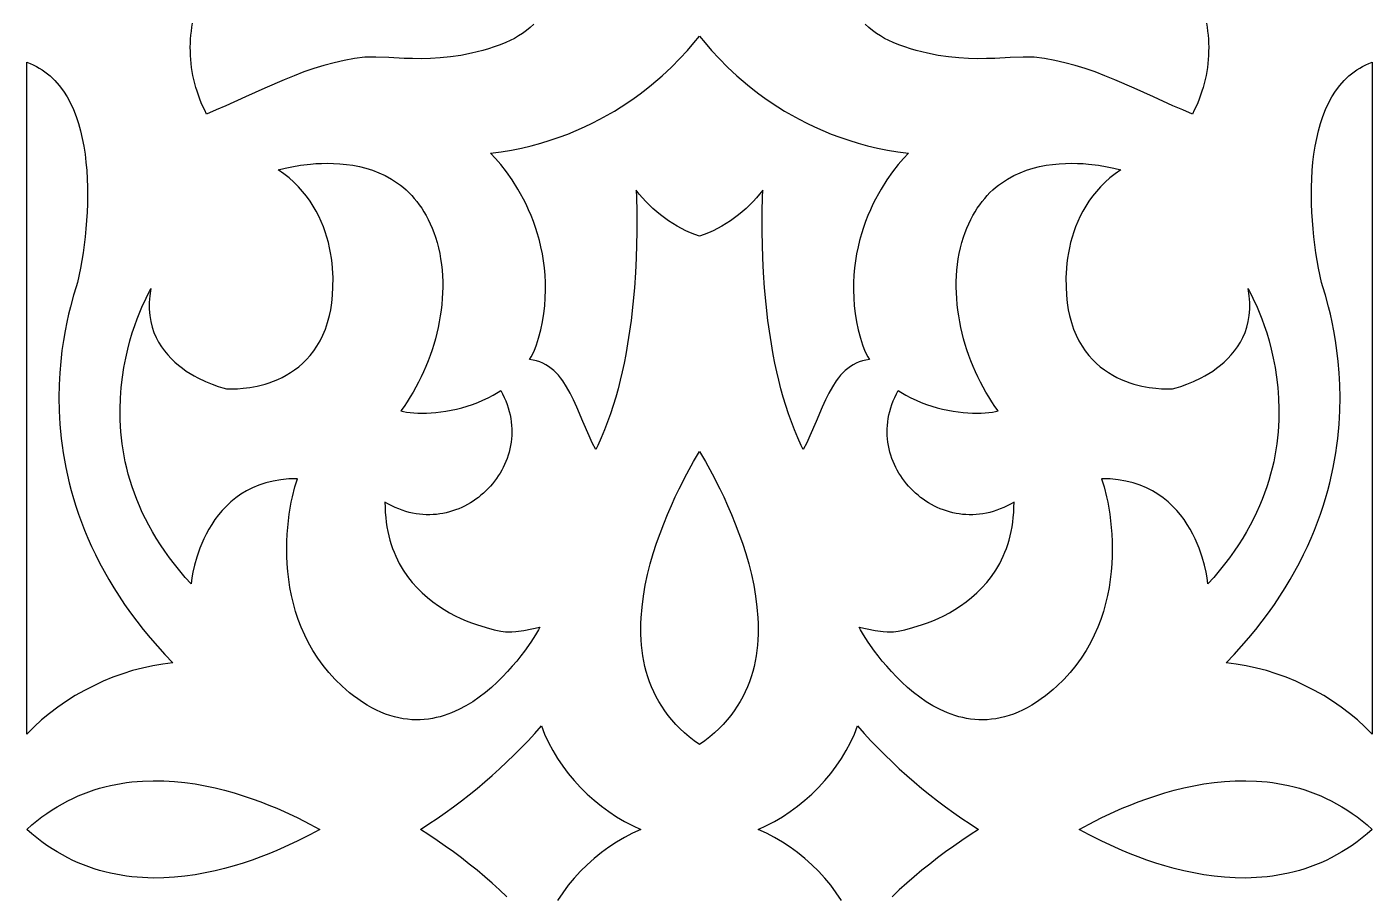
# Model space of a CAD drawing. Extents: x -350 to 350, y -780 to 780.
# Drawn here: x -270 to -190, y 159.4 to 211.1 of the extents above; entities that cross this region are included whole.
import ezdxf

# ---------------------------------------------------------------- set-up
doc = ezdxf.new("R2010")
doc.units = 0
doc.layers.add('LAYER_1', color=18, linetype='CONTINUOUS')

msp = doc.modelspace()

# ---------------------------------------------------------------- linework, layer by layer
at = {"layer": 'LAYER_1'}
for points in [[(-239.857, 211.253), (-240.075, 211.06), (-240.299, 210.879), (-240.53, 210.711), (-240.767, 210.555), (-241.009, 210.413), (-241.258, 210.285), (-241.511, 210.172), (-241.862, 210.034), (-242.21, 209.909), (-242.553, 209.796), (-242.891, 209.695), (-243.225, 209.606), (-243.554, 209.528), (-244.196, 209.401), (-244.818, 209.31), (-245.417, 209.25), (-245.992, 209.216), (-246.542, 209.203), (-247.067, 209.207), (-247.563, 209.222), (-248.47, 209.269), (-249.252, 209.303), (-249.593, 209.303), (-249.9, 209.286), (-250.518, 209.211), (-251.13, 209.103), (-251.736, 208.967), (-252.337, 208.805), (-252.933, 208.62), (-253.524, 208.415), (-254.111, 208.193), (-254.695, 207.957), (-255.856, 207.454), (-257.01, 206.931), (-258.162, 206.41), (-258.738, 206.158), (-259.316, 205.915), (-259.427, 206.135), (-259.532, 206.357), (-259.63, 206.582), (-259.721, 206.808), (-259.806, 207.037), (-259.883, 207.267), (-259.954, 207.5), (-260.018, 207.733), (-260.075, 207.968), (-260.125, 208.205), (-260.168, 208.442), (-260.204, 208.68), (-260.234, 208.919), (-260.256, 209.159), (-260.272, 209.399), (-260.281, 209.64), (-260.283, 209.88), (-260.278, 210.121), (-260.266, 210.361), (-260.247, 210.601), (-260.222, 210.841), (-260.189, 211.08), (-260.15, 211.319)], [(-199.854, 211.319), (-199.815, 211.08), (-199.783, 210.841), (-199.757, 210.601), (-199.738, 210.361), (-199.726, 210.121), (-199.721, 209.88), (-199.723, 209.64), (-199.732, 209.399), (-199.748, 209.159), (-199.771, 208.919), (-199.8, 208.68), (-199.836, 208.442), (-199.88, 208.205), (-199.93, 207.968), (-199.987, 207.733), (-200.05, 207.5), (-200.121, 207.267), (-200.199, 207.037), (-200.283, 206.808), (-200.374, 206.582), (-200.472, 206.357), (-200.577, 206.135), (-200.689, 205.915), (-201.266, 206.158), (-201.843, 206.41), (-202.995, 206.931), (-204.149, 207.454), (-205.309, 207.957), (-205.893, 208.193), (-206.481, 208.415), (-207.072, 208.62), (-207.667, 208.805), (-208.268, 208.967), (-208.874, 209.103), (-209.486, 209.211), (-210.105, 209.286), (-210.411, 209.303), (-210.753, 209.303), (-211.535, 209.269), (-212.441, 209.222), (-212.938, 209.207), (-213.462, 209.203), (-214.012, 209.216), (-214.588, 209.25), (-215.187, 209.31), (-215.808, 209.401), (-216.451, 209.528), (-216.78, 209.606), (-217.113, 209.695), (-217.452, 209.796), (-217.795, 209.909), (-218.142, 210.034), (-218.494, 210.172), (-218.747, 210.285), (-218.995, 210.413), (-219.237, 210.555), (-219.474, 210.711), (-219.705, 210.879), (-219.929, 211.06), (-220.147, 211.253)], [(-241.453, 159.381), (-241.887, 159.787), (-242.328, 160.184), (-242.776, 160.574), (-243.231, 160.956), (-243.693, 161.329), (-244.162, 161.694), (-244.637, 162.051), (-245.119, 162.399), (-245.606, 162.738), (-246.099, 163.067), (-246.598, 163.391), (-246.099, 163.714), (-245.606, 164.044), (-245.119, 164.383), (-244.637, 164.731), (-244.162, 165.088), (-243.693, 165.453), (-243.231, 165.826), (-242.776, 166.208), (-242.328, 166.598), (-241.887, 166.995), (-241.453, 167.401), (-241.028, 167.814), (-240.61, 168.234), (-240.201, 168.662), (-239.8, 169.097), (-239.408, 169.538), (-239.211, 169.043), (-238.983, 168.556), (-238.727, 168.078), (-238.444, 167.612), (-238.136, 167.157), (-237.803, 166.717), (-237.449, 166.291), (-237.073, 165.883), (-236.678, 165.492), (-236.265, 165.122), (-235.835, 164.772), (-235.391, 164.445), (-234.933, 164.143), (-234.464, 163.865), (-233.984, 163.615), (-233.495, 163.391), (-233.984, 163.167), (-234.464, 162.917), (-234.933, 162.639), (-235.391, 162.337), (-235.835, 162.01), (-236.265, 161.66), (-236.678, 161.29), (-237.073, 160.899), (-237.449, 160.491), (-237.803, 160.065), (-238.136, 159.625), (-238.444, 159.17)], [(-221.56, 159.17), (-221.869, 159.625), (-222.201, 160.065), (-222.556, 160.491), (-222.932, 160.899), (-223.327, 161.29), (-223.74, 161.66), (-224.169, 162.01), (-224.613, 162.337), (-225.071, 162.639), (-225.541, 162.917), (-226.02, 163.167), (-226.509, 163.391), (-226.02, 163.615), (-225.541, 163.865), (-225.071, 164.143), (-224.613, 164.445), (-224.169, 164.772), (-223.74, 165.122), (-223.327, 165.492), (-222.932, 165.883), (-222.556, 166.291), (-222.201, 166.717), (-221.869, 167.157), (-221.56, 167.612), (-221.277, 168.078), (-221.021, 168.556), (-220.793, 169.043), (-220.596, 169.538), (-220.204, 169.097), (-219.803, 168.662), (-219.394, 168.234), (-218.977, 167.814), (-218.551, 167.401), (-218.118, 166.995), (-217.677, 166.598), (-217.229, 166.208), (-216.773, 165.826), (-216.311, 165.453), (-215.842, 165.088), (-215.367, 164.731), (-214.886, 164.383), (-214.398, 164.044), (-213.905, 163.714), (-213.407, 163.391), (-213.905, 163.067), (-214.398, 162.738), (-214.886, 162.399), (-215.367, 162.051), (-215.842, 161.694), (-216.311, 161.329), (-216.773, 160.956), (-217.229, 160.574), (-217.677, 160.184), (-218.118, 159.787), (-218.551, 159.381)]]:
    msp.add_lwpolyline(points, dxfattribs=at)
for points in [[(-229.669, 210.141), (-229.28, 209.691), (-228.835, 209.21), (-228.333, 208.705), (-227.773, 208.184), (-227.154, 207.654), (-226.823, 207.388), (-226.476, 207.123), (-226.114, 206.86), (-225.738, 206.6), (-225.346, 206.343), (-224.938, 206.091), (-224.516, 205.844), (-224.077, 205.604), (-223.623, 205.371), (-223.154, 205.147), (-222.669, 204.932), (-222.167, 204.727), (-221.65, 204.534), (-221.117, 204.353), (-220.567, 204.186), (-220.002, 204.032), (-219.419, 203.894), (-218.821, 203.772), (-218.206, 203.666), (-217.574, 203.579), (-217.87, 203.277), (-218.189, 202.91), (-218.522, 202.483), (-218.862, 201.998), (-219.2, 201.457), (-219.366, 201.167), (-219.529, 200.863), (-219.686, 200.547), (-219.838, 200.219), (-219.984, 199.879), (-220.122, 199.527), (-220.251, 199.164), (-220.37, 198.79), (-220.478, 198.406), (-220.575, 198.011), (-220.659, 197.606), (-220.729, 197.192), (-220.783, 196.768), (-220.822, 196.335), (-220.844, 195.894), (-220.848, 195.445), (-220.833, 194.987), (-220.797, 194.522), (-220.741, 194.05), (-220.662, 193.57), (-220.56, 193.084), (-220.433, 192.592), (-220.308, 192.198), (-220.16, 191.827), (-219.991, 191.477), (-219.896, 191.313), (-220.109, 191.283), (-220.311, 191.237), (-220.504, 191.177), (-220.687, 191.101), (-220.861, 191.012), (-221.027, 190.909), (-221.184, 190.794), (-221.334, 190.668), (-221.477, 190.53), (-221.613, 190.382), (-221.743, 190.224), (-221.867, 190.058), (-222.099, 189.702), (-222.314, 189.319), (-222.515, 188.915), (-222.705, 188.495), (-223.069, 187.634), (-223.435, 186.78), (-223.628, 186.371), (-223.832, 185.981), (-223.952, 186.219), (-224.161, 186.673), (-224.357, 187.138), (-224.54, 187.612), (-224.712, 188.095), (-224.873, 188.585), (-225.022, 189.081), (-225.16, 189.583), (-225.289, 190.088), (-225.407, 190.596), (-225.516, 191.106), (-225.616, 191.616), (-225.789, 192.633), (-225.93, 193.637), (-226.043, 194.62), (-226.129, 195.573), (-226.192, 196.485), (-226.236, 197.349), (-226.263, 198.154), (-226.277, 198.891), (-226.28, 199.552), (-226.275, 200.127), (-226.256, 200.98), (-226.243, 201.379), (-226.424, 201.15), (-226.613, 200.927), (-226.812, 200.711), (-227.019, 200.502), (-227.235, 200.299), (-227.458, 200.105), (-227.688, 199.918), (-227.924, 199.739), (-228.167, 199.569), (-228.416, 199.407), (-228.67, 199.255), (-228.929, 199.113), (-229.192, 198.98), (-229.459, 198.858), (-229.729, 198.747), (-230.002, 198.646), (-230.276, 198.747), (-230.546, 198.858), (-230.813, 198.98), (-231.076, 199.113), (-231.334, 199.255), (-231.588, 199.407), (-231.837, 199.569), (-232.08, 199.739), (-232.317, 199.918), (-232.547, 200.105), (-232.77, 200.299), (-232.985, 200.502), (-233.192, 200.711), (-233.391, 200.927), (-233.581, 201.15), (-233.761, 201.379), (-233.749, 200.98), (-233.729, 200.127), (-233.725, 199.552), (-233.728, 198.891), (-233.741, 198.154), (-233.768, 197.349), (-233.812, 196.485), (-233.875, 195.573), (-233.962, 194.62), (-234.074, 193.637), (-234.215, 192.633), (-234.389, 191.616), (-234.488, 191.106), (-234.597, 190.596), (-234.716, 190.088), (-234.844, 189.583), (-234.983, 189.081), (-235.132, 188.585), (-235.292, 188.095), (-235.464, 187.612), (-235.648, 187.138), (-235.844, 186.673), (-236.052, 186.219), (-236.172, 185.981), (-236.376, 186.371), (-236.569, 186.78), (-236.936, 187.634), (-237.299, 188.495), (-237.49, 188.915), (-237.69, 189.319), (-237.905, 189.702), (-238.138, 190.058), (-238.262, 190.224), (-238.391, 190.382), (-238.527, 190.53), (-238.67, 190.668), (-238.82, 190.794), (-238.978, 190.909), (-239.143, 191.012), (-239.317, 191.101), (-239.501, 191.177), (-239.693, 191.237), (-239.896, 191.283), (-240.109, 191.313), (-240.014, 191.477), (-239.844, 191.827), (-239.696, 192.198), (-239.571, 192.592), (-239.445, 193.084), (-239.343, 193.57), (-239.264, 194.05), (-239.207, 194.522), (-239.172, 194.987), (-239.156, 195.445), (-239.16, 195.894), (-239.182, 196.335), (-239.221, 196.768), (-239.276, 197.192), (-239.346, 197.606), (-239.429, 198.011), (-239.526, 198.406), (-239.634, 198.79), (-239.754, 199.164), (-239.883, 199.527), (-240.02, 199.879), (-240.166, 200.219), (-240.318, 200.547), (-240.476, 200.863), (-240.638, 201.167), (-240.804, 201.457), (-241.142, 201.998), (-241.482, 202.483), (-241.816, 202.91), (-242.135, 203.277), (-242.43, 203.579), (-241.799, 203.666), (-241.183, 203.772), (-240.585, 203.894), (-240.003, 204.032), (-239.437, 204.186), (-238.888, 204.353), (-238.354, 204.534), (-237.837, 204.727), (-237.336, 204.932), (-236.85, 205.147), (-236.381, 205.371), (-235.927, 205.604), (-235.489, 205.844), (-235.066, 206.091), (-234.659, 206.343), (-234.267, 206.6), (-233.89, 206.86), (-233.528, 207.123), (-233.182, 207.388), (-232.85, 207.654), (-232.231, 208.184), (-231.671, 208.705), (-231.169, 209.21), (-230.724, 209.691), (-230.336, 210.141), (-230.002, 210.551)], [(-269.808, 208.916), (-269.62, 208.834), (-269.439, 208.744), (-269.263, 208.646), (-269.094, 208.54), (-268.931, 208.427), (-268.774, 208.307), (-268.623, 208.18), (-268.477, 208.046), (-268.338, 207.905), (-268.075, 207.604), (-267.835, 207.279), (-267.615, 206.932), (-267.417, 206.563), (-267.238, 206.175), (-267.078, 205.77), (-266.937, 205.347), (-266.814, 204.911), (-266.708, 204.461), (-266.619, 203.999), (-266.546, 203.527), (-266.488, 203.047), (-266.444, 202.56), (-266.415, 202.068), (-266.398, 201.573), (-266.395, 201.075), (-266.403, 200.576), (-266.422, 200.079), (-266.452, 199.584), (-266.492, 199.093), (-266.542, 198.609), (-266.6, 198.131), (-266.665, 197.662), (-266.738, 197.204), (-266.818, 196.758), (-266.994, 195.909), (-267.072, 195.646), (-267.222, 195.153), (-267.417, 194.446), (-267.522, 194.018), (-267.628, 193.542), (-267.731, 193.021), (-267.828, 192.457), (-267.915, 191.852), (-267.988, 191.207), (-268.045, 190.526), (-268.082, 189.81), (-268.095, 189.06), (-268.081, 188.28), (-268.036, 187.472), (-267.957, 186.636), (-267.904, 186.209), (-267.841, 185.776), (-267.767, 185.337), (-267.683, 184.893), (-267.588, 184.444), (-267.481, 183.99), (-267.362, 183.531), (-267.23, 183.068), (-267.086, 182.6), (-266.929, 182.129), (-266.757, 181.655), (-266.572, 181.177), (-266.372, 180.696), (-266.156, 180.212), (-265.926, 179.725), (-265.679, 179.236), (-265.416, 178.745), (-265.136, 178.253), (-264.839, 177.758), (-264.524, 177.263), (-264.192, 176.766), (-263.84, 176.269), (-263.47, 175.771), (-263.08, 175.273), (-262.67, 174.775), (-262.241, 174.277), (-261.79, 173.78), (-261.318, 173.284), (-261.92, 173.212), (-262.521, 173.112), (-263.12, 172.982), (-263.715, 172.825), (-264.306, 172.641), (-264.89, 172.43), (-265.466, 172.194), (-266.031, 171.933), (-266.585, 171.649), (-267.126, 171.341), (-267.652, 171.011), (-268.161, 170.66), (-268.653, 170.288), (-269.124, 169.896), (-269.575, 169.484), (-270.002, 169.055), (-270.002, 208.99)], [(-190.002, 169.055), (-190.43, 169.484), (-190.88, 169.896), (-191.352, 170.288), (-191.843, 170.66), (-192.353, 171.011), (-192.878, 171.341), (-193.419, 171.649), (-193.973, 171.933), (-194.539, 172.194), (-195.114, 172.43), (-195.698, 172.641), (-196.289, 172.825), (-196.885, 172.982), (-197.484, 173.112), (-198.085, 173.212), (-198.686, 173.284), (-198.214, 173.78), (-197.764, 174.277), (-197.334, 174.775), (-196.924, 175.273), (-196.535, 175.771), (-196.164, 176.269), (-195.813, 176.766), (-195.48, 177.263), (-195.165, 177.758), (-194.868, 178.253), (-194.588, 178.745), (-194.325, 179.236), (-194.079, 179.725), (-193.848, 180.212), (-193.633, 180.696), (-193.433, 181.177), (-193.247, 181.655), (-193.076, 182.129), (-192.918, 182.6), (-192.774, 183.068), (-192.643, 183.531), (-192.524, 183.99), (-192.417, 184.444), (-192.321, 184.893), (-192.237, 185.337), (-192.164, 185.776), (-192.101, 186.209), (-192.047, 186.636), (-191.968, 187.472), (-191.923, 188.28), (-191.909, 189.06), (-191.922, 189.81), (-191.959, 190.526), (-192.016, 191.207), (-192.09, 191.852), (-192.177, 192.457), (-192.274, 193.021), (-192.377, 193.542), (-192.482, 194.018), (-192.588, 194.446), (-192.782, 195.153), (-192.932, 195.646), (-193.01, 195.909), (-193.186, 196.758), (-193.266, 197.204), (-193.339, 197.662), (-193.405, 198.131), (-193.463, 198.609), (-193.512, 199.093), (-193.552, 199.584), (-193.582, 200.079), (-193.601, 200.576), (-193.61, 201.075), (-193.606, 201.573), (-193.59, 202.068), (-193.56, 202.56), (-193.517, 203.047), (-193.459, 203.527), (-193.385, 203.999), (-193.296, 204.461), (-193.19, 204.911), (-193.067, 205.347), (-192.926, 205.77), (-192.767, 206.175), (-192.588, 206.563), (-192.389, 206.932), (-192.17, 207.279), (-191.929, 207.604), (-191.667, 207.905), (-191.527, 208.046), (-191.382, 208.18), (-191.23, 208.307), (-191.073, 208.427), (-190.91, 208.54), (-190.741, 208.646), (-190.566, 208.744), (-190.384, 208.834), (-190.196, 208.916), (-190.002, 208.99)], [(-251.761, 202.982), (-251.386, 202.961), (-251.005, 202.924), (-250.619, 202.868), (-250.23, 202.793), (-249.841, 202.695), (-249.453, 202.574), (-249.068, 202.427), (-248.69, 202.253), (-248.32, 202.049), (-247.96, 201.814), (-247.784, 201.684), (-247.612, 201.546), (-247.443, 201.399), (-247.279, 201.243), (-247.118, 201.078), (-246.962, 200.903), (-246.811, 200.719), (-246.664, 200.524), (-246.523, 200.32), (-246.387, 200.105), (-246.257, 199.88), (-246.133, 199.643), (-246.016, 199.396), (-245.905, 199.138), (-245.8, 198.867), (-245.703, 198.585), (-245.608, 198.27), (-245.525, 197.951), (-245.454, 197.627), (-245.395, 197.3), (-245.348, 196.969), (-245.312, 196.636), (-245.288, 196.3), (-245.274, 195.962), (-245.272, 195.622), (-245.28, 195.281), (-245.299, 194.939), (-245.328, 194.596), (-245.367, 194.254), (-245.416, 193.912), (-245.475, 193.57), (-245.544, 193.23), (-245.621, 192.891), (-245.708, 192.555), (-245.804, 192.22), (-245.908, 191.888), (-246.021, 191.56), (-246.142, 191.235), (-246.272, 190.914), (-246.409, 190.597), (-246.554, 190.285), (-246.707, 189.979), (-246.866, 189.678), (-247.033, 189.383), (-247.207, 189.094), (-247.388, 188.812), (-247.575, 188.537), (-247.769, 188.27), (-247.604, 188.231), (-247.42, 188.198), (-247.216, 188.171), (-246.995, 188.151), (-246.758, 188.138), (-246.507, 188.134), (-246.242, 188.138), (-245.966, 188.151), (-245.68, 188.173), (-245.384, 188.206), (-245.082, 188.249), (-244.773, 188.304), (-244.46, 188.37), (-244.144, 188.449), (-243.827, 188.54), (-243.509, 188.645), (-243.192, 188.764), (-242.878, 188.897), (-242.568, 189.046), (-242.264, 189.21), (-241.967, 189.39), (-241.823, 189.488), (-241.712, 189.28), (-241.612, 189.071), (-241.522, 188.862), (-241.444, 188.652), (-241.375, 188.443), (-241.316, 188.234), (-241.267, 188.026), (-241.228, 187.818), (-241.199, 187.612), (-241.179, 187.406), (-241.167, 187.201), (-241.165, 186.998), (-241.172, 186.797), (-241.187, 186.597), (-241.21, 186.399), (-241.242, 186.203), (-241.282, 186.01), (-241.329, 185.819), (-241.384, 185.631), (-241.447, 185.445), (-241.516, 185.263), (-241.593, 185.083), (-241.677, 184.908), (-241.767, 184.735), (-241.864, 184.567), (-241.967, 184.402), (-242.077, 184.242), (-242.192, 184.086), (-242.313, 183.934), (-242.439, 183.787), (-242.571, 183.645), (-242.708, 183.507), (-242.85, 183.375), (-242.997, 183.249), (-243.149, 183.128), (-243.305, 183.012), (-243.465, 182.903), (-243.629, 182.8), (-243.797, 182.703), (-243.969, 182.612), (-244.144, 182.528), (-244.323, 182.451), (-244.504, 182.381), (-244.689, 182.318), (-244.876, 182.262), (-245.066, 182.214), (-245.259, 182.174), (-245.453, 182.142), (-245.65, 182.118), (-245.848, 182.102), (-246.048, 182.094), (-246.249, 182.095), (-246.452, 182.105), (-246.655, 182.124), (-246.86, 182.152), (-247.065, 182.189), (-247.27, 182.236), (-247.476, 182.293), (-247.682, 182.36), (-247.888, 182.436), (-248.094, 182.523), (-248.299, 182.621), (-248.504, 182.729), (-248.708, 182.847), (-248.704, 182.536), (-248.689, 182.233), (-248.665, 181.938), (-248.632, 181.651), (-248.59, 181.372), (-248.539, 181.101), (-248.48, 180.837), (-248.413, 180.582), (-248.338, 180.334), (-248.255, 180.093), (-248.166, 179.86), (-248.07, 179.634), (-247.858, 179.203), (-247.623, 178.799), (-247.367, 178.423), (-247.092, 178.072), (-246.801, 177.746), (-246.497, 177.444), (-246.182, 177.165), (-245.858, 176.909), (-245.528, 176.674), (-245.195, 176.46), (-244.861, 176.266), (-244.528, 176.09), (-244.199, 175.933), (-243.876, 175.793), (-243.562, 175.668), (-243.259, 175.56), (-242.698, 175.385), (-242.213, 175.261), (-241.822, 175.182), (-241.547, 175.14), (-241.406, 175.128), (-241.165, 175.136), (-240.925, 175.156), (-240.446, 175.22), (-239.97, 175.31), (-239.497, 175.411), (-239.579, 175.258), (-239.762, 174.95), (-240.042, 174.518), (-240.414, 173.99), (-240.633, 173.701), (-240.873, 173.399), (-241.133, 173.088), (-241.414, 172.772), (-241.714, 172.455), (-242.032, 172.14), (-242.37, 171.831), (-242.724, 171.532), (-243.096, 171.247), (-243.484, 170.98), (-243.889, 170.733), (-244.308, 170.511), (-244.743, 170.318), (-244.965, 170.233), (-245.191, 170.157), (-245.42, 170.09), (-245.653, 170.032), (-245.889, 169.984), (-246.128, 169.947), (-246.37, 169.92), (-246.616, 169.905), (-246.864, 169.901), (-247.115, 169.91), (-247.369, 169.932), (-247.625, 169.967), (-247.885, 170.015), (-248.146, 170.078), (-248.411, 170.155), (-248.677, 170.247), (-248.947, 170.355), (-249.218, 170.479), (-249.492, 170.619), (-249.768, 170.776), (-250.045, 170.95), (-250.325, 171.143), (-250.57, 171.324), (-250.807, 171.51), (-251.034, 171.7), (-251.252, 171.894), (-251.664, 172.293), (-252.043, 172.706), (-252.39, 173.132), (-252.706, 173.569), (-252.992, 174.016), (-253.25, 174.471), (-253.481, 174.933), (-253.685, 175.401), (-253.865, 175.873), (-254.021, 176.347), (-254.154, 176.823), (-254.265, 177.299), (-254.356, 177.773), (-254.428, 178.244), (-254.482, 178.711), (-254.519, 179.173), (-254.54, 179.627), (-254.547, 180.072), (-254.54, 180.508), (-254.521, 180.932), (-254.491, 181.343), (-254.45, 181.74), (-254.401, 182.122), (-254.344, 182.486), (-254.281, 182.832), (-254.212, 183.159), (-254.062, 183.746), (-253.905, 184.237), (-254.166, 184.234), (-254.419, 184.222), (-254.904, 184.175), (-255.362, 184.096), (-255.794, 183.989), (-256.199, 183.855), (-256.58, 183.696), (-256.937, 183.515), (-257.27, 183.314), (-257.58, 183.095), (-257.868, 182.86), (-258.136, 182.611), (-258.382, 182.35), (-258.61, 182.08), (-258.818, 181.802), (-259.009, 181.519), (-259.182, 181.233), (-259.338, 180.947), (-259.479, 180.661), (-259.605, 180.379), (-259.717, 180.102), (-259.902, 179.573), (-260.039, 179.092), (-260.135, 178.675), (-260.196, 178.34), (-260.237, 177.985), (-260.585, 178.372), (-260.915, 178.759), (-261.227, 179.146), (-261.522, 179.534), (-261.8, 179.921), (-262.062, 180.309), (-262.307, 180.696), (-262.537, 181.082), (-262.752, 181.468), (-262.952, 181.853), (-263.138, 182.236), (-263.309, 182.619), (-263.467, 182.999), (-263.612, 183.378), (-263.743, 183.755), (-263.863, 184.129), (-263.97, 184.502), (-264.065, 184.871), (-264.149, 185.238), (-264.223, 185.602), (-264.285, 185.962), (-264.338, 186.319), (-264.381, 186.673), (-264.414, 187.023), (-264.455, 187.71), (-264.463, 188.379), (-264.442, 189.029), (-264.394, 189.658), (-264.324, 190.264), (-264.233, 190.846), (-264.125, 191.403), (-264.004, 191.931), (-263.872, 192.431), (-263.733, 192.9), (-263.589, 193.337), (-263.445, 193.739), (-263.165, 194.436), (-262.918, 194.977), (-262.73, 195.35), (-262.625, 195.542), (-262.691, 195.112), (-262.722, 194.702), (-262.722, 194.311), (-262.692, 193.939), (-262.635, 193.585), (-262.552, 193.25), (-262.445, 192.932), (-262.317, 192.631), (-262.169, 192.347), (-262.004, 192.08), (-261.823, 191.829), (-261.628, 191.593), (-261.422, 191.373), (-261.207, 191.167), (-260.984, 190.976), (-260.756, 190.8), (-260.525, 190.637), (-260.292, 190.487), (-260.06, 190.35), (-259.831, 190.226), (-259.389, 190.013), (-258.983, 189.847), (-258.628, 189.722), (-258.341, 189.637), (-258.138, 189.588), (-258.035, 189.573), (-257.749, 189.571), (-257.48, 189.582), (-257.142, 189.609), (-256.746, 189.66), (-256.306, 189.743), (-256.072, 189.799), (-255.832, 189.865), (-255.586, 189.943), (-255.336, 190.034), (-255.084, 190.138), (-254.831, 190.256), (-254.578, 190.39), (-254.327, 190.54), (-254.08, 190.707), (-253.838, 190.893), (-253.601, 191.097), (-253.373, 191.321), (-253.154, 191.566), (-252.946, 191.832), (-252.75, 192.122), (-252.568, 192.435), (-252.401, 192.772), (-252.251, 193.135), (-252.118, 193.525), (-252.006, 193.941), (-251.936, 194.281), (-251.874, 194.683), (-251.827, 195.139), (-251.8, 195.641), (-251.798, 196.182), (-251.827, 196.755), (-251.855, 197.051), (-251.893, 197.352), (-251.942, 197.657), (-252.002, 197.966), (-252.074, 198.277), (-252.158, 198.59), (-252.256, 198.903), (-252.368, 199.216), (-252.494, 199.527), (-252.637, 199.836), (-252.795, 200.142), (-252.97, 200.444), (-253.162, 200.741), (-253.373, 201.032), (-253.603, 201.316), (-253.852, 201.593), (-254.122, 201.86), (-254.413, 202.118), (-254.725, 202.366), (-255.06, 202.602), (-254.645, 202.702), (-254.244, 202.784), (-253.739, 202.868), (-253.145, 202.939), (-252.82, 202.965), (-252.48, 202.982), (-252.126, 202.988)], [(-207.525, 202.982), (-207.185, 202.965), (-206.86, 202.939), (-206.266, 202.868), (-205.76, 202.784), (-205.36, 202.702), (-204.944, 202.602), (-205.279, 202.366), (-205.592, 202.118), (-205.882, 201.86), (-206.152, 201.593), (-206.401, 201.316), (-206.631, 201.032), (-206.842, 200.741), (-207.035, 200.444), (-207.21, 200.142), (-207.368, 199.836), (-207.51, 199.527), (-207.637, 199.216), (-207.748, 198.903), (-207.846, 198.59), (-207.931, 198.277), (-208.002, 197.966), (-208.062, 197.657), (-208.111, 197.352), (-208.149, 197.051), (-208.177, 196.755), (-208.207, 196.182), (-208.205, 195.641), (-208.178, 195.139), (-208.13, 194.683), (-208.069, 194.281), (-207.998, 193.941), (-207.886, 193.525), (-207.754, 193.135), (-207.603, 192.772), (-207.436, 192.435), (-207.254, 192.122), (-207.058, 191.832), (-206.85, 191.566), (-206.631, 191.321), (-206.403, 191.097), (-206.167, 190.893), (-205.924, 190.707), (-205.677, 190.54), (-205.426, 190.39), (-205.173, 190.256), (-204.92, 190.138), (-204.668, 190.034), (-204.418, 189.943), (-204.172, 189.865), (-203.932, 189.799), (-203.698, 189.743), (-203.258, 189.66), (-202.863, 189.609), (-202.524, 189.582), (-202.255, 189.571), (-201.969, 189.573), (-201.867, 189.588), (-201.664, 189.637), (-201.377, 189.722), (-201.022, 189.847), (-200.615, 190.013), (-200.173, 190.226), (-199.944, 190.35), (-199.712, 190.487), (-199.479, 190.637), (-199.248, 190.8), (-199.02, 190.976), (-198.797, 191.167), (-198.582, 191.373), (-198.376, 191.593), (-198.182, 191.829), (-198.001, 192.08), (-197.835, 192.347), (-197.687, 192.631), (-197.559, 192.932), (-197.452, 193.25), (-197.369, 193.585), (-197.312, 193.939), (-197.282, 194.311), (-197.282, 194.702), (-197.314, 195.112), (-197.379, 195.542), (-197.275, 195.35), (-197.087, 194.977), (-196.84, 194.436), (-196.56, 193.739), (-196.415, 193.337), (-196.272, 192.9), (-196.132, 192.431), (-196, 191.931), (-195.879, 191.403), (-195.771, 190.846), (-195.681, 190.264), (-195.61, 189.658), (-195.562, 189.029), (-195.541, 188.379), (-195.549, 187.71), (-195.59, 187.023), (-195.624, 186.673), (-195.666, 186.319), (-195.719, 185.962), (-195.782, 185.602), (-195.855, 185.238), (-195.939, 184.871), (-196.035, 184.502), (-196.142, 184.129), (-196.261, 183.755), (-196.393, 183.378), (-196.537, 182.999), (-196.695, 182.619), (-196.867, 182.236), (-197.052, 181.853), (-197.252, 181.468), (-197.467, 181.082), (-197.697, 180.696), (-197.943, 180.309), (-198.204, 179.921), (-198.483, 179.534), (-198.777, 179.146), (-199.09, 178.759), (-199.419, 178.372), (-199.767, 177.985), (-199.809, 178.34), (-199.87, 178.675), (-199.966, 179.092), (-200.103, 179.573), (-200.287, 180.102), (-200.399, 180.379), (-200.525, 180.661), (-200.666, 180.947), (-200.823, 181.233), (-200.996, 181.519), (-201.186, 181.802), (-201.395, 182.08), (-201.622, 182.35), (-201.869, 182.611), (-202.136, 182.86), (-202.424, 183.095), (-202.735, 183.314), (-203.068, 183.515), (-203.424, 183.696), (-203.805, 183.855), (-204.211, 183.989), (-204.642, 184.096), (-205.1, 184.175), (-205.586, 184.222), (-205.839, 184.234), (-206.099, 184.237), (-205.942, 183.746), (-205.793, 183.159), (-205.724, 182.832), (-205.66, 182.486), (-205.603, 182.122), (-205.554, 181.74), (-205.514, 181.343), (-205.483, 180.932), (-205.464, 180.508), (-205.457, 180.072), (-205.464, 179.627), (-205.485, 179.173), (-205.522, 178.711), (-205.576, 178.244), (-205.648, 177.773), (-205.739, 177.299), (-205.851, 176.823), (-205.984, 176.347), (-206.14, 175.873), (-206.319, 175.401), (-206.524, 174.933), (-206.754, 174.471), (-207.012, 174.016), (-207.299, 173.569), (-207.615, 173.132), (-207.962, 172.706), (-208.34, 172.293), (-208.752, 171.894), (-208.971, 171.7), (-209.198, 171.51), (-209.434, 171.324), (-209.679, 171.143), (-209.959, 170.95), (-210.237, 170.776), (-210.513, 170.619), (-210.786, 170.479), (-211.058, 170.355), (-211.327, 170.247), (-211.594, 170.155), (-211.858, 170.078), (-212.12, 170.015), (-212.379, 169.967), (-212.636, 169.932), (-212.89, 169.91), (-213.141, 169.901), (-213.389, 169.905), (-213.634, 169.92), (-213.876, 169.947), (-214.115, 169.984), (-214.351, 170.032), (-214.584, 170.09), (-214.813, 170.157), (-215.039, 170.233), (-215.262, 170.318), (-215.696, 170.511), (-216.116, 170.733), (-216.52, 170.98), (-216.908, 171.247), (-217.28, 171.532), (-217.635, 171.831), (-217.972, 172.14), (-218.291, 172.455), (-218.591, 172.772), (-218.871, 173.088), (-219.132, 173.399), (-219.372, 173.701), (-219.591, 173.99), (-219.962, 174.518), (-220.242, 174.95), (-220.425, 175.258), (-220.507, 175.411), (-220.034, 175.31), (-219.558, 175.22), (-219.079, 175.156), (-218.839, 175.136), (-218.598, 175.128), (-218.458, 175.14), (-218.182, 175.182), (-217.792, 175.261), (-217.306, 175.385), (-216.745, 175.56), (-216.442, 175.668), (-216.129, 175.793), (-215.806, 175.933), (-215.477, 176.09), (-215.144, 176.266), (-214.809, 176.46), (-214.476, 176.674), (-214.146, 176.909), (-213.822, 177.165), (-213.507, 177.444), (-213.203, 177.746), (-212.912, 178.072), (-212.638, 178.423), (-212.382, 178.799), (-212.146, 179.203), (-211.935, 179.634), (-211.838, 179.86), (-211.749, 180.093), (-211.667, 180.334), (-211.592, 180.582), (-211.524, 180.837), (-211.465, 181.101), (-211.414, 181.372), (-211.372, 181.651), (-211.339, 181.938), (-211.315, 182.233), (-211.301, 182.536), (-211.296, 182.847), (-211.5, 182.729), (-211.705, 182.621), (-211.91, 182.523), (-212.116, 182.436), (-212.322, 182.36), (-212.528, 182.293), (-212.734, 182.236), (-212.94, 182.189), (-213.145, 182.152), (-213.349, 182.124), (-213.553, 182.105), (-213.755, 182.095), (-213.957, 182.094), (-214.157, 182.102), (-214.355, 182.118), (-214.551, 182.142), (-214.746, 182.174), (-214.938, 182.214), (-215.128, 182.262), (-215.315, 182.318), (-215.5, 182.381), (-215.682, 182.451), (-215.86, 182.528), (-216.036, 182.612), (-216.207, 182.703), (-216.375, 182.8), (-216.54, 182.903), (-216.7, 183.012), (-216.856, 183.128), (-217.007, 183.249), (-217.154, 183.375), (-217.296, 183.507), (-217.433, 183.645), (-217.565, 183.787), (-217.692, 183.934), (-217.813, 184.086), (-217.928, 184.242), (-218.037, 184.402), (-218.14, 184.567), (-218.237, 184.735), (-218.327, 184.908), (-218.411, 185.083), (-218.488, 185.263), (-218.558, 185.445), (-218.62, 185.631), (-218.675, 185.819), (-218.723, 186.01), (-218.762, 186.203), (-218.794, 186.399), (-218.817, 186.597), (-218.833, 186.797), (-218.839, 186.998), (-218.837, 187.201), (-218.826, 187.406), (-218.806, 187.612), (-218.776, 187.818), (-218.737, 188.026), (-218.688, 188.234), (-218.63, 188.443), (-218.561, 188.652), (-218.482, 188.862), (-218.393, 189.071), (-218.293, 189.28), (-218.182, 189.488), (-218.037, 189.39), (-217.74, 189.21), (-217.436, 189.046), (-217.126, 188.897), (-216.812, 188.764), (-216.496, 188.645), (-216.178, 188.54), (-215.86, 188.449), (-215.544, 188.37), (-215.231, 188.304), (-214.923, 188.249), (-214.62, 188.206), (-214.325, 188.173), (-214.038, 188.151), (-213.762, 188.138), (-213.498, 188.134), (-213.246, 188.138), (-213.009, 188.151), (-212.788, 188.171), (-212.585, 188.198), (-212.4, 188.231), (-212.236, 188.27), (-212.429, 188.537), (-212.617, 188.812), (-212.797, 189.094), (-212.971, 189.383), (-213.138, 189.678), (-213.298, 189.979), (-213.45, 190.285), (-213.595, 190.597), (-213.733, 190.914), (-213.862, 191.235), (-213.983, 191.56), (-214.096, 191.888), (-214.201, 192.22), (-214.296, 192.555), (-214.383, 192.891), (-214.461, 193.23), (-214.529, 193.57), (-214.588, 193.912), (-214.637, 194.254), (-214.676, 194.596), (-214.705, 194.939), (-214.724, 195.281), (-214.733, 195.622), (-214.73, 195.962), (-214.717, 196.3), (-214.692, 196.636), (-214.657, 196.969), (-214.609, 197.3), (-214.55, 197.627), (-214.479, 197.951), (-214.396, 198.27), (-214.301, 198.585), (-214.204, 198.867), (-214.1, 199.138), (-213.989, 199.396), (-213.871, 199.643), (-213.747, 199.88), (-213.617, 200.105), (-213.481, 200.32), (-213.34, 200.524), (-213.194, 200.719), (-213.042, 200.903), (-212.886, 201.078), (-212.726, 201.243), (-212.561, 201.399), (-212.392, 201.546), (-212.22, 201.684), (-212.045, 201.814), (-211.684, 202.049), (-211.314, 202.253), (-210.936, 202.427), (-210.552, 202.574), (-210.164, 202.695), (-209.774, 202.793), (-209.386, 202.868), (-208.999, 202.924), (-208.618, 202.961), (-208.244, 202.982), (-207.879, 202.988)], [(-229.654, 185.267), (-229.245, 184.521), (-228.796, 183.643), (-228.564, 183.16), (-228.331, 182.651), (-228.1, 182.117), (-227.874, 181.562), (-227.655, 180.987), (-227.447, 180.395), (-227.253, 179.788), (-227.075, 179.168), (-226.916, 178.538), (-226.78, 177.9), (-226.668, 177.256), (-226.585, 176.608), (-226.533, 175.959), (-226.52, 175.634), (-226.515, 175.31), (-226.519, 174.987), (-226.533, 174.665), (-226.557, 174.345), (-226.592, 174.026), (-226.637, 173.709), (-226.693, 173.394), (-226.76, 173.082), (-226.839, 172.772), (-226.93, 172.466), (-227.034, 172.163), (-227.151, 171.863), (-227.281, 171.568), (-227.424, 171.277), (-227.581, 170.99), (-227.753, 170.708), (-227.939, 170.431), (-228.141, 170.159), (-228.357, 169.893), (-228.59, 169.633), (-228.839, 169.379), (-229.104, 169.132), (-229.386, 168.891), (-229.685, 168.658), (-230.002, 168.432), (-230.319, 168.658), (-230.619, 168.891), (-230.901, 169.132), (-231.166, 169.379), (-231.414, 169.633), (-231.647, 169.893), (-231.864, 170.159), (-232.065, 170.431), (-232.251, 170.708), (-232.423, 170.99), (-232.58, 171.277), (-232.724, 171.568), (-232.854, 171.863), (-232.97, 172.163), (-233.074, 172.466), (-233.165, 172.772), (-233.244, 173.082), (-233.312, 173.394), (-233.368, 173.709), (-233.413, 174.026), (-233.447, 174.345), (-233.471, 174.665), (-233.485, 174.987), (-233.49, 175.31), (-233.485, 175.634), (-233.471, 175.959), (-233.419, 176.608), (-233.336, 177.256), (-233.225, 177.9), (-233.088, 178.538), (-232.93, 179.168), (-232.752, 179.788), (-232.557, 180.395), (-232.349, 180.987), (-232.131, 181.562), (-231.904, 182.117), (-231.673, 182.651), (-231.44, 183.16), (-231.209, 183.643), (-230.76, 184.521), (-230.35, 185.267), (-230.002, 185.862)], [(-261.854, 166.275), (-261.229, 166.238), (-260.611, 166.176), (-260.002, 166.09), (-259.403, 165.983), (-258.815, 165.858), (-258.241, 165.716), (-257.68, 165.56), (-257.136, 165.392), (-256.608, 165.214), (-256.099, 165.028), (-255.61, 164.837), (-255.143, 164.643), (-254.698, 164.449), (-253.882, 164.067), (-253.174, 163.709), (-252.586, 163.391), (-253.174, 163.073), (-253.882, 162.715), (-254.698, 162.333), (-255.143, 162.139), (-255.61, 161.945), (-256.099, 161.754), (-256.608, 161.568), (-257.136, 161.39), (-257.68, 161.222), (-258.241, 161.066), (-258.815, 160.924), (-259.403, 160.799), (-260.002, 160.692), (-260.611, 160.606), (-261.229, 160.544), (-261.854, 160.507), (-262.485, 160.499), (-263.121, 160.52), (-263.759, 160.574), (-264.079, 160.613), (-264.399, 160.662), (-264.719, 160.72), (-265.04, 160.787), (-265.359, 160.864), (-265.679, 160.951), (-265.998, 161.049), (-266.315, 161.157), (-266.632, 161.276), (-266.948, 161.407), (-267.263, 161.548), (-267.575, 161.702), (-267.887, 161.868), (-268.196, 162.046), (-268.503, 162.236), (-268.808, 162.44), (-269.111, 162.656), (-269.411, 162.886), (-269.708, 163.13), (-270.002, 163.391), (-270.002, 163.391), (-269.708, 163.652), (-269.411, 163.896), (-269.111, 164.126), (-268.808, 164.342), (-268.503, 164.546), (-268.196, 164.736), (-267.887, 164.914), (-267.575, 165.08), (-267.263, 165.233), (-266.948, 165.375), (-266.632, 165.506), (-266.315, 165.625), (-265.998, 165.733), (-265.679, 165.831), (-265.359, 165.918), (-265.04, 165.995), (-264.719, 166.062), (-264.399, 166.12), (-264.079, 166.169), (-263.759, 166.208), (-263.121, 166.262), (-262.485, 166.283)], [(-196.884, 166.262), (-196.245, 166.208), (-195.925, 166.169), (-195.605, 166.12), (-195.285, 166.062), (-194.965, 165.995), (-194.645, 165.918), (-194.326, 165.831), (-194.007, 165.733), (-193.689, 165.625), (-193.372, 165.506), (-193.056, 165.375), (-192.742, 165.233), (-192.429, 165.08), (-192.118, 164.914), (-191.809, 164.736), (-191.501, 164.546), (-191.196, 164.342), (-190.894, 164.126), (-190.594, 163.896), (-190.297, 163.652), (-190.002, 163.391), (-190.297, 163.13), (-190.594, 162.886), (-190.894, 162.656), (-191.196, 162.44), (-191.501, 162.236), (-191.809, 162.046), (-192.118, 161.868), (-192.429, 161.702), (-192.742, 161.548), (-193.056, 161.407), (-193.372, 161.276), (-193.689, 161.157), (-194.007, 161.049), (-194.326, 160.951), (-194.645, 160.864), (-194.965, 160.787), (-195.285, 160.72), (-195.605, 160.662), (-195.925, 160.613), (-196.245, 160.574), (-196.884, 160.52), (-197.519, 160.499), (-198.15, 160.507), (-198.775, 160.544), (-199.393, 160.606), (-200.003, 160.692), (-200.602, 160.799), (-201.189, 160.924), (-201.764, 161.066), (-202.324, 161.222), (-202.869, 161.39), (-203.396, 161.568), (-203.905, 161.754), (-204.394, 161.945), (-204.862, 162.139), (-205.307, 162.333), (-206.122, 162.715), (-206.83, 163.073), (-207.418, 163.391), (-206.83, 163.709), (-206.122, 164.067), (-205.307, 164.449), (-204.862, 164.643), (-204.394, 164.837), (-203.905, 165.028), (-203.396, 165.214), (-202.869, 165.392), (-202.324, 165.56), (-201.764, 165.716), (-201.189, 165.858), (-200.602, 165.983), (-200.003, 166.09), (-199.393, 166.176), (-198.775, 166.238), (-198.15, 166.275), (-197.519, 166.283)]]:
    msp.add_lwpolyline(points, close=True, dxfattribs=at)

doc.saveas('drawing.dxf')
